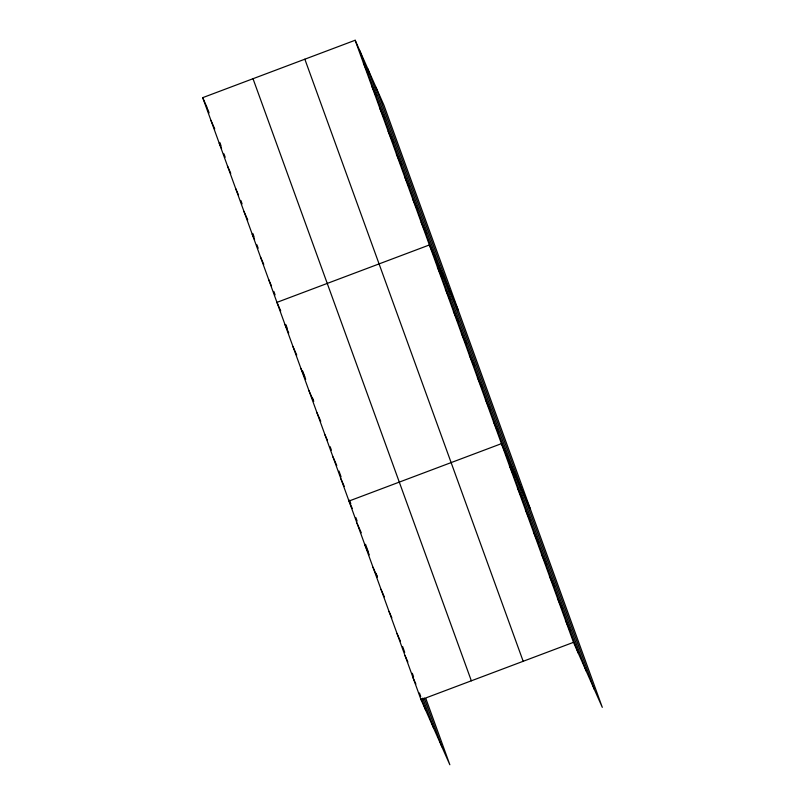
<?xml version="1.0" encoding="UTF-8"?>
<svg xmlns="http://www.w3.org/2000/svg" width="805" height="805" viewBox="0 0 805 805"><rect width="100%" height="100%" fill="white"/><g stroke="black" fill="none" stroke-linecap="round" stroke-linejoin="round"><path stroke-width="1.21" d="M425.835 698.519L449.844 764.75L421.045 699.746L202.709 97.657L355.156 40.25L383.955 105.254L602.291 707.343L573.492 642.34L355.156 40.25M421.045 699.746L573.492 642.34M363.397 62.991L368.137 73.698M371.648 85.743L376.388 96.439M379.9 108.484L384.639 119.19M388.141 131.235L392.89 141.932M396.392 153.976L401.132 164.683M404.643 176.728L409.383 187.424M412.885 199.469L417.634 210.175M421.136 222.22L425.875 232.917M458.196 309.965L429.387 244.962L276.94 302.368L280.734 310.921M437.387 267.039L442.136 277.735M445.396 289.116L450.136 299.812M453.406 311.193L458.146 321.889M461.406 333.27L466.155 343.966M469.416 355.347L474.155 366.044M477.415 377.424L482.165 388.121M485.425 399.501L490.165 410.198M493.435 421.579L498.174 432.275M530.243 508.659L501.435 443.656L348.988 501.052L352.308 508.549M509.444 465.733L514.184 476.429M517.444 487.81L522.193 498.506M525.454 509.887L530.193 520.583M533.463 531.964L538.203 542.661M541.463 554.041L546.213 564.738M549.473 576.108L554.212 586.815M557.473 598.185L562.222 608.892M565.482 620.263L570.222 630.969M202.709 97.657L207.449 108.353M210.95 120.398L214.744 128.961M219.202 143.149L221.576 148.492M227.453 165.89L230.773 173.377M235.704 188.632L238.542 195.062M243.945 211.383L247.739 219.946M252.196 234.124L254.571 239.477M260.448 256.876L263.768 264.362M268.689 279.617L271.537 286.037M284.95 324.445L288.743 332.998M292.95 346.522L296.743 355.075M300.959 368.599L305.699 379.296M308.959 390.677L313.709 401.373L312.441 397.891M316.969 412.754L320.762 421.307M324.978 434.821L327.343 440.174M332.978 456.898L336.772 465.461M340.988 478.975L344.309 486.472M356.997 523.129L361.264 532.759M365.007 545.206L369.274 554.836M373.007 567.284L377.273 576.913M381.017 589.361L384.337 596.857M389.016 611.438L391.864 617.858M397.026 633.515L400.347 641.011M405.036 655.592L407.873 662.012M413.035 677.669L415.883 684.089M376.016 87.332L594.352 689.422M367.835 68.868L586.171 670.967M359.895 50.946L578.231 653.046M304.843 59.198L523.18 661.287M253.012 78.709L471.348 680.809M424.215 698.026L441.905 746.829M422.776 698.156L433.724 728.364M207.861 109.49L209.099 112.901M219.815 142.475L221.053 145.886M223.941 153.846L225.179 157.257M240.856 200.475L242.094 203.886M252.81 233.46L254.048 236.871M256.936 244.831L258.174 248.242M273.851 291.46L275.089 294.872M285.896 324.687L287.164 328.168M302.75 371.165L304.853 376.971M330.141 446.684L331.398 450.176M338.986 471.086L341.089 476.902M349.521 500.136L350.789 503.628M355.84 517.565L357.108 521.056M365.53 544.291L368.479 552.421M376.066 573.341L377.334 576.823M402.611 646.546L404.714 652.352M412.301 673.262L413.569 676.753M419.465 693.014L420.733 696.506M421.568 698.831L425.785 710.443"/></g></svg>
